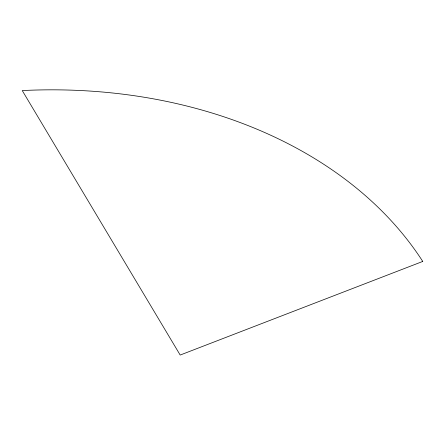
<?xml version="1.0" encoding="UTF-8"?>
<svg xmlns="http://www.w3.org/2000/svg" width="445" height="445" viewBox="0 0 445 445"><rect width="100%" height="100%" fill="white"/><g stroke="black" fill="none" stroke-linecap="round" stroke-linejoin="round"><path stroke-width="0.67" d="M422.75 261.438L180.186 355.049L22.25 90.569A449.773 335.819 -7.7 0 1 422.75 261.438"/></g></svg>
